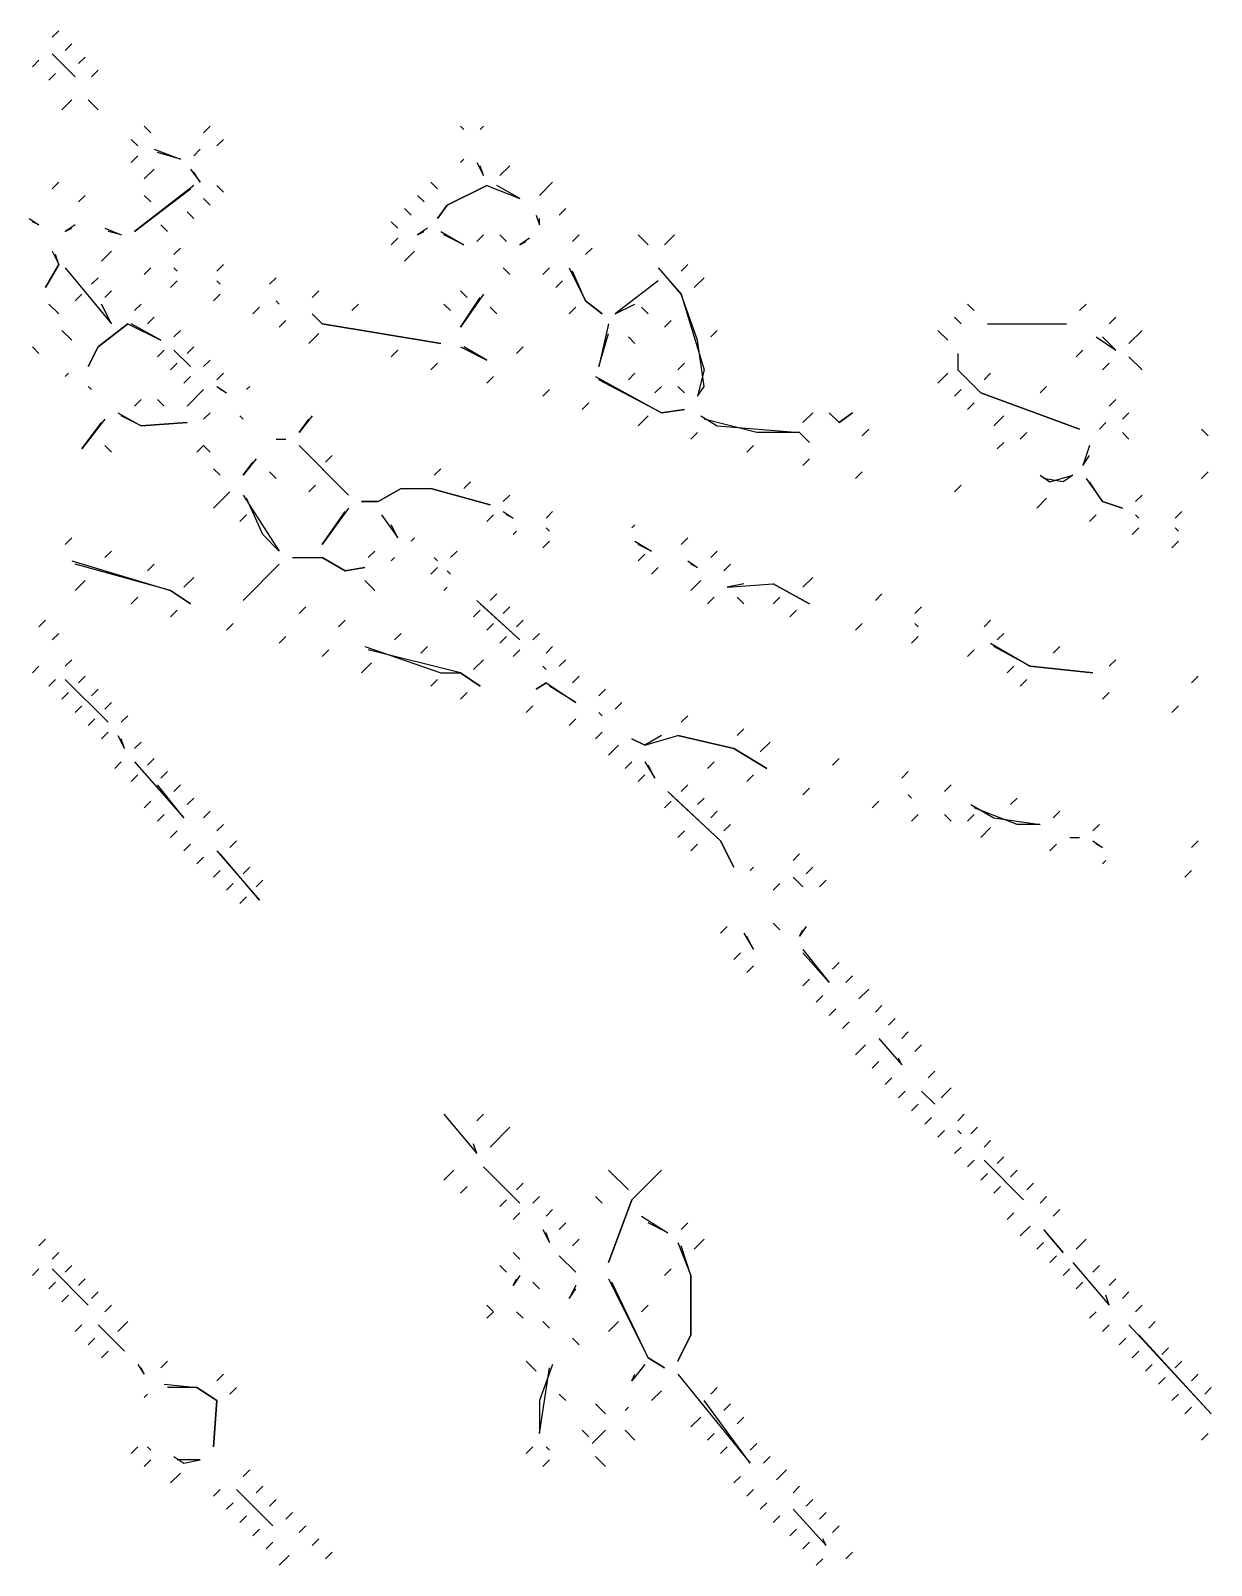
# Model space of a CAD drawing. Extents: x 1 to 2775, y -31 to 2075.
# Drawn here: x 1522.1 to 1581.8, y 1027.2 to 1104.8 of the extents above; entities that cross this region are included whole.
import ezdxf

# ---------------------------------------------------------------- set-up
doc = ezdxf.new("R2010")
doc.units = 0
doc.layers.add('LINEWORK', color=4, linetype='CONTINUOUS')

msp = doc.modelspace()

# ---------------------------------------------------------------- linework, layer by layer
at = {"layer": 'LINEWORK'}
for points in [[(1523.5, 1104.8333), (1523.1667, 1104.5)], [(1523.1667, 1103.6667), (1524.3333, 1102.5)], [(1524.1667, 1104.1667), (1523.8333, 1103.8333)], [(1522.5, 1103.3333), (1522.1667, 1103)], [(1524.8333, 1103.5), (1524.5, 1103.1667)], [(1523.3333, 1102.6667), (1523, 1102.3333)], [(1525.5, 1102.8333), (1525.1667, 1102.5)], [(1524.1667, 1101.3333), (1523.6667, 1100.8333)], [(1525, 1101.3333), (1525.5, 1100.8333)], [(1527.8333, 1100), (1528.1667, 1099.6667)], [(1531.1667, 1100), (1530.8333, 1099.6667)], [(1543.8333, 1100), (1544, 1099.8333)], [(1545, 1100), (1544.8333, 1099.8333)], [(1527.1667, 1099.3333), (1527.5, 1099)], [(1531.8333, 1099.3333), (1531.5, 1099)], [(1527.5, 1098.5), (1527.1667, 1098.1667)], [(1528.3333, 1098.8333), (1529.6667, 1098.3333), (1528.5, 1098.6667)], [(1530.6667, 1098.8333), (1530.3333, 1098.5)], [(1544, 1098.3333), (1543.8333, 1098.1667)], [(1528.3333, 1097.8333), (1527.8333, 1097.3333)], [(1530.1667, 1097.8333), (1530.6667, 1097.1667), (1530.3333, 1097.6667)], [(1544.6667, 1098.1667), (1545, 1097.5), (1544.8333, 1098)], [(1546.3333, 1098), (1545.8333, 1097.5)], [(1523.5, 1097.1667), (1523.1667, 1096.8333)], [(1530.3333, 1097), (1527.3333, 1094.6667), (1530.1667, 1096.8333)], [(1531.5, 1097), (1531.8333, 1096.6667)], [(1542.3333, 1097.1667), (1542.6667, 1096.8333)], [(1545.1667, 1097), (1543.1667, 1096), (1542.6667, 1095.3333), (1543.1667, 1096), (1545.1667, 1097), (1546.8333, 1096.3333), (1545.6667, 1097)], [(1548.5, 1097.1667), (1547.8333, 1096.5)], [(1524.8333, 1096.5), (1524.5, 1096.1667)], [(1527.8333, 1096.5), (1528.1667, 1096.1667)], [(1530.8333, 1096.3333), (1531.1667, 1096)], [(1541.6667, 1096.5), (1542, 1096.1667)], [(1522, 1095.3333), (1522.5, 1095), (1522.1667, 1095.1667)], [(1530, 1095.6667), (1530.3333, 1095.3333)], [(1540.3333, 1095.1667), (1540.6667, 1094.8333)], [(1541, 1095.8333), (1541.3333, 1095.5)], [(1547.6667, 1095.5), (1547.8333, 1095), (1547.8333, 1095.3333)], [(1549.1667, 1095.8333), (1548.8333, 1095.5)], [(1524.3333, 1095), (1523.8333, 1094.6667), (1524.1667, 1094.8333)], [(1525.8333, 1094.8333), (1526.6667, 1094.5), (1526, 1094.6667)], [(1528.6667, 1095), (1529, 1094.6667)], [(1540.6667, 1094.3333), (1540.3333, 1094)], [(1542.1667, 1094.8333), (1541.6667, 1094.5), (1542, 1094.6667)], [(1542.8333, 1094.6667), (1544, 1094), (1543, 1094.5)], [(1545, 1094.5), (1544.6667, 1094.1667)], [(1545.8333, 1094.5), (1546.1667, 1094.1667)], [(1547.3333, 1094.3333), (1546.8333, 1094), (1547.1667, 1094.1667)], [(1549.8333, 1094.5), (1549.5, 1094.1667)], [(1552.8333, 1094.5), (1553.3333, 1094)], [(1554.6667, 1094.5), (1554.1667, 1094)], [(1523.1667, 1093.6667), (1523.5, 1093), (1522.8333, 1091.8333), (1523.5, 1093), (1523.3333, 1093.5)], [(1526.1667, 1093.6667), (1525.6667, 1093.1667)], [(1529.6667, 1093.8333), (1529.3333, 1093.5)], [(1541.5, 1093.6667), (1541, 1093.1667)], [(1550.5, 1093.8333), (1550.1667, 1093.5)], [(1523.8333, 1092.8333), (1526.1667, 1090), (1525.6667, 1091)], [(1528.1667, 1092.8333), (1527.8333, 1092.5)], [(1529.3333, 1092.8333), (1529.5, 1092.6667)], [(1531.8333, 1093), (1531.5, 1092.6667)], [(1546, 1092.8333), (1546.3333, 1092.5)], [(1548.3333, 1092.8333), (1548, 1092.5)], [(1549.3333, 1092.8333), (1550.1667, 1091.1667), (1551, 1090.5), (1550.1667, 1091.1667), (1549.5, 1092.6667)], [(1553.8333, 1092.8333), (1555, 1091.5), (1556.1667, 1087.6667), (1555.8333, 1086.3333), (1556.1667, 1086.8333), (1555.8333, 1089.1667), (1555, 1091.5), (1554, 1092.6667)], [(1555.3333, 1093), (1555, 1092.6667)], [(1525.5, 1092.3333), (1525.1667, 1092)], [(1529.5, 1092.1667), (1529.1667, 1091.8333)], [(1531.5, 1092.1667), (1531.6667, 1092)], [(1534.5, 1092.3333), (1534.1667, 1092)], [(1549, 1092.1667), (1548.6667, 1091.8333)], [(1553.8333, 1092.1667), (1551.6667, 1090.5), (1552.6667, 1091)], [(1556.1667, 1092.3333), (1555.6667, 1091.8333)], [(1524.6667, 1091.5), (1524.3333, 1091.1667)], [(1526.1667, 1091.6667), (1525.8333, 1091.3333)], [(1531.6667, 1091.5), (1531.3333, 1091.1667)], [(1536.6667, 1091.6667), (1536.3333, 1091.3333)], [(1543.8333, 1091.6667), (1544.1667, 1091.3333)], [(1545, 1091.5), (1543.8333, 1089.8333), (1544.8333, 1091.3333)], [(1523, 1091), (1523.5, 1090.5)], [(1527.6667, 1091), (1527.3333, 1090.6667)], [(1533.6667, 1090.8333), (1533.3333, 1090.5)], [(1534.5, 1091.1667), (1534.6667, 1091)], [(1536.3333, 1090.5), (1536.8333, 1090), (1542.8333, 1089), (1536.8333, 1090)], [(1538.6667, 1091), (1538.3333, 1090.6667)], [(1543, 1091), (1543.3333, 1090.6667)], [(1545.3333, 1090.8333), (1545.6667, 1090.5)], [(1549.6667, 1090.8333), (1549.3333, 1090.5)], [(1553, 1090.8333), (1553.3333, 1090.5)], [(1569.5, 1091), (1569.8333, 1090.6667)], [(1575.5, 1091), (1575.1667, 1090.6667)], [(1523.6667, 1089.6667), (1524.1667, 1089.1667)], [(1527, 1090), (1525.5, 1088.8333), (1525, 1087.8333), (1525.5, 1088.8333), (1527, 1090), (1528.6667, 1089.1667), (1527.1667, 1090)], [(1528.3333, 1090.3333), (1528, 1090)], [(1529.6667, 1089.6667), (1529.3333, 1089.3333)], [(1535, 1090.1667), (1534.6667, 1089.8333)], [(1551.3333, 1090), (1550.8333, 1087.8333), (1551.3333, 1089.5)], [(1554.5, 1090.1667), (1554.1667, 1089.8333)], [(1556.8333, 1089.6667), (1556.5, 1089.3333)], [(1568, 1089.6667), (1568.5, 1089.1667)], [(1568.8333, 1090.3333), (1569.1667, 1090)], [(1570.5, 1090), (1574.5, 1090)], [(1577, 1090.3333), (1576.6667, 1090)], [(1578.3333, 1089.6667), (1577.6667, 1089)], [(1536.6667, 1089.5), (1536.1667, 1089)], [(1552.3333, 1089.3333), (1552.6667, 1089)], [(1576, 1089.3333), (1577, 1088.6667), (1576.3333, 1089.3333)], [(1522.1667, 1088.8333), (1522.5, 1088.5)], [(1528.8333, 1088.6667), (1528.5, 1088.3333)], [(1529.3333, 1088.6667), (1530.1667, 1087.8333)], [(1530.3333, 1088.8333), (1530, 1088.5)], [(1531.1667, 1088.1667), (1530.8333, 1087.8333)], [(1540.6667, 1088.6667), (1540.3333, 1088.3333)], [(1543.8333, 1088.8333), (1545.1667, 1088.1667), (1544, 1088.8333)], [(1547, 1088.8333), (1546.6667, 1088.5)], [(1569, 1088.5), (1569, 1087.6667), (1570.1667, 1086.5), (1575.1667, 1084.6667), (1570.1667, 1086.5), (1569, 1087.6667)], [(1575.3333, 1088.6667), (1575, 1088.3333)], [(1577.6667, 1088.3333), (1578.3333, 1087.6667)], [(1524, 1087.5), (1523.8333, 1087.3333)], [(1529.5, 1088), (1529.1667, 1087.6667)], [(1530.1667, 1087.3333), (1529.8333, 1087)], [(1531.8333, 1087.5), (1531.5, 1087.1667)], [(1542.6667, 1088), (1542.3333, 1087.6667)], [(1545.5, 1087.3333), (1545.1667, 1087)], [(1550.6667, 1087.3333), (1554, 1085.5), (1555.1667, 1085.6667), (1554, 1085.5), (1550.8333, 1087.1667)], [(1552.6667, 1087.5), (1552.3333, 1087.1667)], [(1555.1667, 1088), (1554.8333, 1087.6667)], [(1568.5, 1087.5), (1568, 1087)], [(1570.6667, 1087.5), (1570.3333, 1087.1667)], [(1576.6667, 1088), (1576.3333, 1087.6667)], [(1525, 1086.8333), (1525.1667, 1086.6667)], [(1530.8333, 1086.6667), (1530, 1085.8333)], [(1531.5, 1086.8333), (1532, 1086.5), (1531.6667, 1086.6667)], [(1533.1667, 1086.8333), (1533, 1086.6667)], [(1548.3333, 1086.6667), (1548, 1086.3333)], [(1554, 1086.8333), (1553.6667, 1086.5)], [(1554.8333, 1086.8333), (1555.1667, 1086.5)], [(1569.1667, 1086.6667), (1568.8333, 1086.3333)], [(1573.5, 1086.8333), (1573.1667, 1086.5)], [(1527.6667, 1086.1667), (1527.3333, 1085.8333)], [(1528.5, 1086.1667), (1528.8333, 1085.8333)], [(1550.3333, 1086), (1550, 1085.6667)], [(1569.8333, 1086), (1569.5, 1085.6667)], [(1577, 1086.1667), (1576.6667, 1085.8333)], [(1525.8333, 1085.1667), (1524.6667, 1083.6667), (1525.6667, 1085)], [(1526.5, 1085.5), (1527.6667, 1084.8333), (1530, 1085), (1527.6667, 1084.8333), (1526.6667, 1085.3333)], [(1531.1667, 1085.5), (1530.8333, 1085.1667)], [(1532.6667, 1085.3333), (1532.8333, 1085.1667)], [(1536.3333, 1085.3333), (1535.6667, 1084.5), (1536.1667, 1085.1667)], [(1553.3333, 1085.3333), (1552.8333, 1084.8333)], [(1556, 1085.3333), (1556.8333, 1084.8333), (1561, 1084.5), (1561.5, 1084), (1561, 1084.5), (1558.8333, 1084.5), (1556.1667, 1085.1667)], [(1561.6667, 1085.5), (1561.1667, 1085)], [(1562.5, 1085.5), (1563, 1085), (1563.6667, 1085.5), (1563, 1085)], [(1571.3333, 1085.3333), (1570.8333, 1084.8333)], [(1577.6667, 1085.5), (1577.3333, 1085.1667)], [(1555.8333, 1084.5), (1555.5, 1084.1667)], [(1564.5, 1084.6667), (1564.1667, 1084.3333)], [(1572.5, 1084.5), (1572.1667, 1084.1667)], [(1576.5, 1085), (1576.1667, 1084.6667)], [(1577.3333, 1084.5), (1577.6667, 1084.1667)], [(1581.3333, 1084.6667), (1581.6667, 1084.3333)], [(1525.8333, 1083.8333), (1526.1667, 1083.5)], [(1530.8333, 1083.8333), (1530.5, 1083.5), (1530.8333, 1083.8333), (1531.1667, 1083.5)], [(1534.5, 1084.1667), (1535, 1084.1667)], [(1535.6667, 1083.8333), (1538.1667, 1081.3333), (1536.8333, 1082.6667)], [(1558.6667, 1083.8333), (1558.3333, 1083.5)], [(1571.3333, 1084), (1571, 1083.6667)], [(1575.6667, 1083.8333), (1575.3333, 1082.8333), (1575.6667, 1083.3333)], [(1533.5, 1083.1667), (1532.8333, 1082.3333), (1533.3333, 1083)], [(1537.3333, 1083.3333), (1537, 1083)], [(1561.5, 1083.1667), (1561.1667, 1082.8333)], [(1531.3333, 1082.6667), (1531.6667, 1082.3333)], [(1534.1667, 1082.5), (1534.5, 1082.1667)], [(1542.8333, 1082.6667), (1542.5, 1082.3333)], [(1544.3333, 1082), (1544, 1081.6667)], [(1564.1667, 1082.5), (1563.8333, 1082.1667)], [(1573.1667, 1082.3333), (1573.6667, 1082), (1574.8333, 1082.3333), (1574.3333, 1082), (1573.3333, 1082.1667)], [(1575.5, 1082.1667), (1576.3333, 1081), (1577.3333, 1080.6667), (1576.3333, 1081), (1575.6667, 1082)], [(1581.6667, 1082.5), (1581.3333, 1082.1667)], [(1532.1667, 1081.5), (1531.3333, 1080.6667)], [(1532.8333, 1081.3333), (1534.6667, 1078.5), (1533.8333, 1079.3333), (1533, 1081.1667)], [(1536.5, 1081.8333), (1536.1667, 1081.5)], [(1540.8333, 1081.6667), (1539.6667, 1081), (1538.8333, 1081), (1539.6667, 1081), (1540.8333, 1081.6667), (1542.3333, 1081.6667), (1545.3333, 1080.8333), (1542.3333, 1081.6667)], [(1546.3333, 1081.3333), (1546, 1081)], [(1569.1667, 1081.8333), (1568.8333, 1081.5)], [(1573.5, 1081.1667), (1573, 1080.6667)], [(1578.3333, 1081.3333), (1578, 1081)], [(1538.1667, 1080.6667), (1536.8333, 1078.8333), (1538, 1080.5)], [(1546, 1080.5), (1546.5, 1080.1667), (1546.1667, 1080.3333)], [(1548.5, 1080.5), (1548.1667, 1080.1667)], [(1580.3333, 1080.5), (1580, 1080.1667)], [(1533, 1080.3333), (1532.6667, 1080)], [(1539.8333, 1080.3333), (1540.6667, 1079.1667), (1540.3333, 1079.8333)], [(1545.5, 1080.3333), (1545.1667, 1080)], [(1548.1667, 1079.6667), (1548.3333, 1079.5)], [(1552.6667, 1079.8333), (1552.5, 1079.6667)], [(1576, 1080.3333), (1575.6667, 1080)], [(1578.1667, 1079.6667), (1577.8333, 1079.3333)], [(1578, 1080.3333), (1578.1667, 1080.1667)], [(1580, 1079.6667), (1580.1667, 1079.5)], [(1524.1667, 1079.1667), (1523.8333, 1078.8333)], [(1541.5, 1079.1667), (1541.3333, 1079)], [(1546.6667, 1079.5), (1546.5, 1079.3333)], [(1548.3333, 1079), (1548, 1078.6667)], [(1552.6667, 1079), (1553.5, 1078.5), (1552.8333, 1078.8333)], [(1555.3333, 1079.1667), (1555, 1078.8333)], [(1580.1667, 1079), (1579.8333, 1078.6667)], [(1526.1667, 1078.5), (1525.8333, 1078.1667)], [(1535.3333, 1078.1667), (1536.8333, 1078.1667), (1538, 1077.5), (1539, 1077.6667), (1538, 1077.5), (1536.8333, 1078.1667)], [(1539.5, 1078.5), (1539.1667, 1078.1667)], [(1540.5, 1078.1667), (1540.3333, 1078)], [(1542.5, 1078.1667), (1542.6667, 1078)], [(1543.6667, 1078.5), (1543.3333, 1078.1667)], [(1553.1667, 1078.3333), (1552.8333, 1078)], [(1556.8333, 1078.5), (1556.5, 1078.1667)], [(1524.1667, 1078), (1529.1667, 1076.5), (1530.1667, 1075.8333), (1529.1667, 1076.5), (1524.3333, 1077.8333)], [(1528.3333, 1077.8333), (1528, 1077.5)], [(1534.6667, 1077.8333), (1532.8333, 1076)], [(1542.6667, 1077.6667), (1542.3333, 1077.3333)], [(1543.1667, 1077.5), (1543.3333, 1077.3333)], [(1553.8333, 1077.6667), (1553.5, 1077.3333)], [(1555.3333, 1078), (1555.8333, 1077.6667), (1555.5, 1077.8333)], [(1557.5, 1077.8333), (1557.1667, 1077.5)], [(1524.8333, 1077), (1524.3333, 1076.5)], [(1530.3333, 1077.1667), (1529.8333, 1076.6667)], [(1539, 1077), (1539.5, 1076.5)], [(1543.1667, 1076.6667), (1543, 1076.5)], [(1556, 1077), (1555.5, 1076.5)], [(1558.1667, 1076.8333), (1557.3333, 1076.6667), (1559.6667, 1076.8333), (1561.5, 1075.8333), (1559.6667, 1076.8333)], [(1561.6667, 1077.1667), (1561.1667, 1076.6667)], [(1527.5, 1076.1667), (1527.1667, 1075.8333)], [(1544.6667, 1076), (1546.8333, 1074), (1544.8333, 1075.8333)], [(1545.6667, 1076.3333), (1545.3333, 1076)], [(1556.6667, 1076.1667), (1556.3333, 1075.8333)], [(1557.8333, 1076.1667), (1558.1667, 1075.8333)], [(1560, 1076.1667), (1559.6667, 1075.8333)], [(1565.1667, 1076.3333), (1564.8333, 1076)], [(1522.8333, 1075), (1522.5, 1074.6667)], [(1529.5, 1075.5), (1529.1667, 1075.1667)], [(1536, 1075.6667), (1535.6667, 1075.3333)], [(1538, 1075), (1537.6667, 1074.6667)], [(1544.8333, 1075.5), (1544.5, 1075.1667)], [(1546.3333, 1075.6667), (1546, 1075.3333)], [(1547, 1075), (1546.6667, 1074.6667)], [(1560.8333, 1075.5), (1560.5, 1075.1667)], [(1567.1667, 1075.6667), (1566.8333, 1075.3333)], [(1570.6667, 1075), (1570.3333, 1074.6667)], [(1523.5, 1074.3333), (1523.1667, 1074)], [(1532.3333, 1074.8333), (1532, 1074.5)], [(1535, 1074.1667), (1534.6667, 1073.8333)], [(1540.8333, 1074.3333), (1540.5, 1074)], [(1545.5, 1074.8333), (1545.1667, 1074.5)], [(1546.1667, 1074.1667), (1545.8333, 1073.8333)], [(1547.8333, 1074.3333), (1547.5, 1074)], [(1564.1667, 1074.8333), (1563.8333, 1074.5)], [(1567, 1074.1667), (1566.6667, 1073.8333)], [(1566.8333, 1074.8333), (1567, 1074.6667)], [(1571.3333, 1074.3333), (1571, 1074)], [(1537.1667, 1073.5), (1536.8333, 1073.1667)], [(1539, 1073.6667), (1542.8333, 1072.3333), (1543.8333, 1072.3333), (1544.8333, 1071.6667), (1543.8333, 1072.3333), (1539.1667, 1073.5)], [(1542.1667, 1073.6667), (1541.8333, 1073.3333)], [(1546.8333, 1073.5), (1546.5, 1073.1667)], [(1548.5, 1073.6667), (1548.1667, 1073.3333)], [(1569.8333, 1073.5), (1569.5, 1073.1667)], [(1570.6667, 1073.8333), (1572.6667, 1072.6667), (1575.8333, 1072.3333), (1572.6667, 1072.6667), (1570.8333, 1073.6667)], [(1574.1667, 1073.6667), (1573.8333, 1073.3333)], [(1522.5, 1072.6667), (1522.1667, 1072.3333)], [(1524.1667, 1073), (1523.8333, 1072.6667)], [(1539.3333, 1072.8333), (1538.8333, 1072.3333)], [(1545, 1073), (1544.5, 1072.5)], [(1548, 1072.6667), (1548.1667, 1072.5)], [(1549.1667, 1073), (1548.8333, 1072.6667)], [(1571.8333, 1072.6667), (1571.5, 1072.3333)], [(1577, 1073), (1576.6667, 1072.6667)], [(1523.3333, 1072), (1523, 1071.6667)], [(1523.8333, 1072), (1526, 1069.8333)], [(1524.8333, 1072.1667), (1524.5, 1071.8333)], [(1542.6667, 1072), (1542.3333, 1071.6667)], [(1548.1667, 1071.8333), (1547.6667, 1071.5), (1548.1667, 1071.8333), (1549.6667, 1070.8333), (1548.3333, 1071.6667)], [(1549.8333, 1072.1667), (1549.5, 1071.8333)], [(1572.5, 1072), (1572.1667, 1071.6667)], [(1581.1667, 1072.1667), (1580.8333, 1071.8333)], [(1524, 1071.3333), (1523.6667, 1071)], [(1525.5, 1071.5), (1525.1667, 1071.1667)], [(1544.1667, 1071.3333), (1543.8333, 1071)], [(1551.1667, 1071.5), (1550.8333, 1071.1667)], [(1576.6667, 1071.3333), (1576.3333, 1071)], [(1524.6667, 1070.6667), (1524.3333, 1070.3333)], [(1526.1667, 1070.8333), (1525.8333, 1070.5)], [(1547.5, 1070.6667), (1547.1667, 1070.3333)], [(1550.8333, 1070.3333), (1551, 1070.1667)], [(1552, 1070.8333), (1551.6667, 1070.5)], [(1580.1667, 1070.6667), (1579.8333, 1070.3333)], [(1525.3333, 1070), (1525, 1069.6667)], [(1527, 1070.1667), (1526.6667, 1069.8333)], [(1549.6667, 1070), (1549.3333, 1069.6667)], [(1555.3333, 1070.1667), (1555, 1069.8333)], [(1558.1667, 1069.5), (1557.8333, 1069.1667)], [(1526, 1069.3333), (1525.6667, 1069)], [(1526.5, 1069.1667), (1526.8333, 1068.5), (1526.6667, 1069)], [(1527.6667, 1068.8333), (1527.3333, 1068.5)], [(1551, 1069.3333), (1550.6667, 1069)], [(1554, 1069.1667), (1553.1667, 1068.6667), (1552.5, 1069), (1553.1667, 1068.6667), (1554.8333, 1069.1667), (1557.6667, 1068.5), (1559.3333, 1067.5), (1557.6667, 1068.5), (1554.8333, 1069.1667)], [(1559.5, 1068.8333), (1559, 1068.3333)], [(1528.3333, 1068), (1528, 1067.6667)], [(1551.8333, 1068.6667), (1551.3333, 1068.1667)], [(1563, 1068), (1562.6667, 1067.6667)], [(1526.6667, 1067.8333), (1526.3333, 1067.5)], [(1527.5, 1067.1667), (1527.1667, 1066.8333)], [(1527.3333, 1067.8333), (1529.8333, 1065), (1528.5, 1066.6667)], [(1529, 1067.3333), (1528.6667, 1067)], [(1552.5, 1067.8333), (1552.1667, 1067.5)], [(1553.1667, 1067.1667), (1552.8333, 1066.8333)], [(1553.1667, 1067.8333), (1553.6667, 1067), (1553.3333, 1067.6667)], [(1556.6667, 1067.8333), (1556.3333, 1067.5)], [(1558.6667, 1067.1667), (1558.3333, 1066.8333)], [(1566.5, 1067.3333), (1566.1667, 1067)], [(1529.6667, 1066.6667), (1529.3333, 1066.3333)], [(1555.3333, 1066.6667), (1555, 1066.3333)], [(1561.5, 1066.5), (1561.1667, 1066.1667)], [(1568.6667, 1066.6667), (1568.3333, 1066.3333)], [(1528.1667, 1065.8333), (1527.8333, 1065.5)], [(1530.3333, 1066), (1530, 1065.6667)], [(1554.5, 1065.8333), (1554.1667, 1065.5)], [(1554.3333, 1066.3333), (1557, 1063.8333), (1557.6667, 1062.5), (1557, 1063.8333), (1554.5, 1066.1667)], [(1556.1667, 1066), (1555.8333, 1065.6667)], [(1565, 1065.8333), (1564.6667, 1065.5)], [(1566.5, 1066.1667), (1566.6667, 1066)], [(1569.6667, 1065.6667), (1570.8333, 1065), (1573.1667, 1064.6667), (1572, 1064.6667), (1569.8333, 1065.5)], [(1572, 1066), (1571.6667, 1065.6667)], [(1528.8333, 1065.1667), (1528.5, 1064.8333)], [(1531.1667, 1065.3333), (1530.8333, 1065)], [(1556.8333, 1065.3333), (1556.5, 1065)], [(1567, 1065.1667), (1566.6667, 1064.8333)], [(1568.3333, 1065.1667), (1568.6667, 1064.8333)], [(1569.8333, 1065.1667), (1569.5, 1064.8333)], [(1574.1667, 1065.3333), (1573.8333, 1065)], [(1529.5, 1064.3333), (1529.1667, 1064)], [(1531.8333, 1064.6667), (1531.5, 1064.3333)], [(1555.1667, 1064.3333), (1554.8333, 1064)], [(1557.5, 1064.6667), (1557.1667, 1064.3333)], [(1570.6667, 1064.5), (1570.1667, 1064)], [(1576.1667, 1064.6667), (1575.8333, 1064.3333)], [(1530.1667, 1063.6667), (1529.8333, 1063.3333)], [(1531.5, 1063.3333), (1533.6667, 1060.8333), (1531.6667, 1063.1667)], [(1532.5, 1063.8333), (1532.1667, 1063.5)], [(1555.8333, 1063.6667), (1555.5, 1063.3333)], [(1574, 1063.6667), (1573.6667, 1063.3333)], [(1574.6667, 1064), (1575.1667, 1064)], [(1575.8333, 1063.8333), (1576.3333, 1063.5), (1576, 1063.6667)], [(1581.1667, 1063.8333), (1580.8333, 1063.5)], [(1530.8333, 1063), (1530.5, 1062.6667)], [(1533.1667, 1062.5), (1532.8333, 1062.1667)], [(1558.6667, 1062.5), (1558.5, 1062.3333)], [(1561, 1063.1667), (1560.6667, 1062.8333)], [(1561.6667, 1062.5), (1561.3333, 1062.1667)], [(1576.5, 1062.8333), (1576.3333, 1062.6667)], [(1531.6667, 1062.3333), (1531.3333, 1062)], [(1533.8333, 1061.8333), (1533.5, 1061.5)], [(1560.6667, 1062), (1561.1667, 1061.5)], [(1562.3333, 1061.8333), (1562, 1061.5)], [(1580.8333, 1062.3333), (1580.5, 1062)], [(1532.3333, 1061.6667), (1532, 1061.3333)], [(1533, 1061), (1532.6667, 1060.6667)], [(1560, 1061.6667), (1559.6667, 1061.3333)], [(1557.3333, 1059.5), (1557, 1059.1667)], [(1559.6667, 1059.6667), (1560, 1059.3333)], [(1561.3333, 1059.5), (1561, 1059), (1561.1667, 1059.3333)], [(1558.1667, 1059.1667), (1558.6667, 1058.3333), (1558.3333, 1059)], [(1558, 1058.1667), (1557.6667, 1057.8333)], [(1561.1667, 1058.3333), (1562.5, 1056.6667), (1561.1667, 1058.1667)], [(1558.6667, 1057.5), (1558.3333, 1057.1667)], [(1563, 1057.6667), (1562.6667, 1057.3333)], [(1561.5, 1056.8333), (1561.1667, 1056.5)], [(1563.6667, 1057), (1563.3333, 1056.6667)], [(1564.5, 1056.3333), (1564, 1055.8333)], [(1562.1667, 1056), (1561.8333, 1055.6667)], [(1565.1667, 1055.5), (1564.8333, 1055.1667)], [(1562.8333, 1055.3333), (1562.5, 1055)], [(1565.8333, 1054.8333), (1565.5, 1054.5)], [(1563.5, 1054.6667), (1563.1667, 1054.3333)], [(1566.5, 1054.1667), (1566.1667, 1053.8333)], [(1564.3333, 1053.5), (1563.8333, 1053)], [(1565, 1053.8333), (1566.1667, 1052.5), (1566, 1052.8333)], [(1567.1667, 1053.5), (1566.8333, 1053.1667)], [(1565, 1052.6667), (1564.6667, 1052.3333)], [(1565.6667, 1051.8333), (1565.3333, 1051.5)], [(1567.8333, 1052.1667), (1567.5, 1051.8333)], [(1566.3333, 1051.1667), (1566, 1050.8333)], [(1567.1667, 1051.1667), (1567.8333, 1050.5)], [(1568.6667, 1051.3333), (1568.1667, 1050.8333)], [(1567, 1050.5), (1566.6667, 1050.1667)], [(1543, 1050), (1544.6667, 1048), (1544.5, 1048.5)], [(1545, 1050), (1544.6667, 1049.6667)], [(1546.3333, 1049.3333), (1545.3333, 1048.3333)], [(1567.6667, 1049.8333), (1567.3333, 1049.5)], [(1569.3333, 1050), (1569, 1049.6667)], [(1570, 1049.3333), (1569.6667, 1049)], [(1568.3333, 1049.1667), (1568, 1048.8333)], [(1569, 1049.1667), (1569.1667, 1049)], [(1570.6667, 1048.6667), (1570.3333, 1048.3333)], [(1569.1667, 1048.3333), (1568.8333, 1048)], [(1571.3333, 1047.8333), (1571, 1047.5)], [(1543.5, 1047.1667), (1543, 1046.6667)], [(1545, 1047.3333), (1546.8333, 1045.5)], [(1554, 1047.1667), (1552.5, 1045.6667), (1551.3333, 1042.5), (1552.5, 1045.6667)], [(1551.3333, 1047.1667), (1552.3333, 1046.1667)], [(1569.8333, 1047.6667), (1569.5, 1047.3333)], [(1570.5, 1047), (1570.1667, 1046.6667)], [(1570.3333, 1047.6667), (1572.3333, 1045.6667)], [(1572, 1047.1667), (1571.6667, 1046.8333)], [(1544.1667, 1046.3333), (1543.8333, 1046)], [(1547, 1046.5), (1546.6667, 1046.1667)], [(1571.1667, 1046.3333), (1570.8333, 1046)], [(1572.8333, 1046.5), (1572.5, 1046.1667)], [(1546.1667, 1045.6667), (1545.8333, 1045.3333)], [(1547.8333, 1045.8333), (1547.5, 1045.5)], [(1550.6667, 1045.8333), (1551, 1045.5)], [(1573.5, 1045.8333), (1573.1667, 1045.5)], [(1546.8333, 1045), (1546.5, 1044.6667)], [(1548.5, 1045.1667), (1548.1667, 1044.8333)], [(1553, 1044.8333), (1554.3333, 1044), (1553.3333, 1044.5)], [(1571.8333, 1045), (1571.5, 1044.6667)], [(1574.1667, 1045.1667), (1573.8333, 1044.8333)], [(1548, 1044.1667), (1548.3333, 1043.5), (1548.1667, 1044)], [(1549.1667, 1044.5), (1548.8333, 1044.1667)], [(1555.3333, 1044.5), (1555, 1044.1667)], [(1572.6667, 1044.3333), (1572.1667, 1043.8333)], [(1573.3333, 1044.1667), (1574.3333, 1043), (1573.5, 1044)], [(1522.8333, 1043.6667), (1522.5, 1043.3333)], [(1549.8333, 1043.6667), (1549.5, 1043.3333)], [(1554.8333, 1043.5), (1555.5, 1041.8333), (1555.5, 1038.8333), (1554.8333, 1037.5), (1555.5, 1038.8333), (1555.5, 1041.8333), (1555, 1043.3333)], [(1556.1667, 1043.6667), (1555.6667, 1043.1667)], [(1573.3333, 1043.5), (1573, 1043.1667)], [(1575.5, 1043.6667), (1575, 1043.1667)], [(1523.5, 1043), (1523.1667, 1042.6667)], [(1524.1667, 1042.3333), (1523.8333, 1042)], [(1545.8333, 1042.3333), (1546.1667, 1042)], [(1546.5, 1043), (1546.8333, 1042.6667)], [(1548.8333, 1042.8333), (1549.6667, 1042)], [(1574, 1042.8333), (1573.6667, 1042.5)], [(1574.8333, 1042.5), (1576.6667, 1040.3333), (1576.5, 1040.8333)], [(1576.1667, 1042.3333), (1575.8333, 1042)], [(1522.5, 1042.1667), (1522.1667, 1041.8333)], [(1523.1667, 1042.1667), (1525, 1040.3333)], [(1524.8333, 1041.6667), (1524.5, 1041.3333)], [(1546.8333, 1041.8333), (1546.5, 1041.3333), (1546.6667, 1041.6667)], [(1551.3333, 1041.6667), (1553.3333, 1037.6667), (1554.1667, 1037.1667), (1553.3333, 1037.6667), (1551.5, 1041.5)], [(1554.5, 1042.1667), (1554.1667, 1041.8333)], [(1574.6667, 1042.1667), (1574.3333, 1041.8333)], [(1577, 1041.6667), (1576.6667, 1041.3333)], [(1523.3333, 1041.5), (1523, 1041.1667)], [(1524, 1040.8333), (1523.6667, 1040.5)], [(1525.5, 1041), (1525.1667, 1040.6667)], [(1547.5, 1041.5), (1547.8333, 1041.1667)], [(1549.6667, 1041.3333), (1549.3333, 1040.6667), (1549.6667, 1041.1667)], [(1575.3333, 1041.5), (1575, 1041.1667)], [(1577.6667, 1041), (1577.3333, 1040.6667)], [(1526.1667, 1040.3333), (1525.8333, 1040)], [(1545.1667, 1040.3333), (1545.5, 1040), (1545.1667, 1039.6667), (1545.5, 1040)], [(1546.6667, 1040), (1547, 1039.6667)], [(1553.3333, 1040.3333), (1553, 1040)], [(1576, 1040), (1575.6667, 1039.6667)], [(1578.3333, 1040.3333), (1578, 1040)], [(1524.6667, 1039.3333), (1524.3333, 1039)], [(1525.5, 1039.3333), (1526.8333, 1038), (1526.1667, 1038.6667)], [(1527, 1039.5), (1526.5, 1039)], [(1548, 1039.5), (1548.3333, 1039.1667)], [(1551.8333, 1039.5), (1551.3333, 1039)], [(1576.6667, 1039.3333), (1576.3333, 1039)], [(1577.6667, 1039.3333), (1581.8333, 1034.8333), (1578.1667, 1038.8333)], [(1579, 1039.5), (1578.6667, 1039.1667)], [(1525.3333, 1038.6667), (1525, 1038.3333)], [(1549.5, 1038.6667), (1549.8333, 1038.3333)], [(1577.5, 1038.6667), (1577.1667, 1038.3333)], [(1526, 1038), (1525.6667, 1037.6667)], [(1578.1667, 1038), (1577.8333, 1037.6667)], [(1579.6667, 1038.1667), (1579.3333, 1037.8333)], [(1527.5, 1037.3333), (1527.8333, 1036.8333), (1527.6667, 1037.1667)], [(1529, 1037.5), (1528.6667, 1037.1667)], [(1547.1667, 1037.5), (1547.6667, 1037)], [(1548.5, 1037.3333), (1547.8333, 1035.5), (1547.8333, 1033.8333), (1548.3333, 1037.1667)], [(1553.1667, 1037.3333), (1552.5, 1036.5), (1552.6667, 1036.8333)], [(1578.8333, 1037.3333), (1578.5, 1037)], [(1580.3333, 1037.5), (1580, 1037.1667)], [(1528.8333, 1036.3333), (1530.5, 1036.1667), (1531.5, 1035.5), (1531.3333, 1033.1667), (1531.5, 1035.5), (1530.5, 1036.1667), (1529, 1036.1667)], [(1531.8333, 1036.8333), (1531.5, 1036.5)], [(1532.5, 1036.1667), (1532.1667, 1035.8333)], [(1554.8333, 1036.8333), (1558.5, 1032.3333), (1556.1667, 1035.5)], [(1556.8333, 1036.1667), (1556.5, 1035.8333)], [(1579.5, 1036.6667), (1579.1667, 1036.3333)], [(1581.1667, 1036.8333), (1580.8333, 1036.5)], [(1581.8333, 1036.1667), (1581.5, 1035.8333)], [(1528, 1035.8333), (1527.8333, 1035.6667)], [(1548.8333, 1035.8333), (1549.1667, 1035.5)], [(1550.6667, 1035.3333), (1551.1667, 1034.8333)], [(1554, 1036), (1553.5, 1035.5)], [(1557.5, 1035.3333), (1557.1667, 1035)], [(1580.1667, 1035.8333), (1579.8333, 1035.5)], [(1552.3333, 1035.1667), (1552.1667, 1035)], [(1556, 1034.6667), (1555.5, 1034.1667)], [(1558.1667, 1034.6667), (1557.8333, 1034.3333)], [(1580.8333, 1035.1667), (1580.5, 1034.8333)], [(1550, 1034), (1550.3333, 1033.6667)], [(1551.1667, 1034), (1550.5, 1033.3333)], [(1552.1667, 1034), (1552.6667, 1033.5)], [(1556.6667, 1033.8333), (1556.3333, 1033.5)], [(1581.6667, 1033.8333), (1581.3333, 1033.5)], [(1527.5, 1033.1667), (1527.1667, 1032.8333)], [(1528, 1033.1667), (1528.1667, 1033)], [(1547.5, 1033.1667), (1547.1667, 1032.8333)], [(1548.1667, 1033.1667), (1548.3333, 1033)], [(1557.3333, 1033.1667), (1557, 1032.8333)], [(1558.8333, 1033.3333), (1558.5, 1033)], [(1528.1667, 1032.5), (1527.8333, 1032.1667)], [(1529.3333, 1032.6667), (1529.8333, 1032.3333), (1530.6667, 1032.5), (1529.5, 1032.5)], [(1548.3333, 1032.5), (1548, 1032.1667)], [(1550.6667, 1032.6667), (1551.1667, 1032.1667)], [(1559.5, 1032.6667), (1559.1667, 1032.3333)], [(1529.6667, 1031.8333), (1529.1667, 1031.3333)], [(1533.1667, 1032), (1532.8333, 1031.6667)], [(1558, 1031.6667), (1557.6667, 1031.3333)], [(1560.3333, 1032), (1559.8333, 1031.5)], [(1531.6667, 1031), (1531.3333, 1030.6667)], [(1532.5, 1031), (1534.3333, 1029.1667)], [(1533.8333, 1031.1667), (1533.5, 1030.8333)], [(1558.6667, 1031), (1558.3333, 1030.6667)], [(1561, 1031.1667), (1560.6667, 1030.8333)], [(1532.3333, 1030.3333), (1532, 1030)], [(1534.5, 1030.5), (1534.1667, 1030.1667)], [(1559.3333, 1030.3333), (1559, 1030)], [(1560.6667, 1030), (1562.3333, 1028.1667), (1562.1667, 1028.5)], [(1561.6667, 1030.5), (1561.3333, 1030.1667)], [(1533, 1029.6667), (1532.6667, 1029.3333)], [(1535.3333, 1029.8333), (1535, 1029.5)], [(1536, 1029.1667), (1535.6667, 1028.8333)], [(1560, 1029.6667), (1559.6667, 1029.3333)], [(1562.3333, 1029.8333), (1562, 1029.5)], [(1563, 1029.1667), (1562.6667, 1028.8333)], [(1533.6667, 1029), (1533.3333, 1028.6667)], [(1534.3333, 1028.3333), (1534, 1028)], [(1536.6667, 1028.5), (1536.3333, 1028.1667)], [(1560.8333, 1029), (1560.5, 1028.6667)], [(1561.5, 1028.3333), (1561.1667, 1028)], [(1535.1667, 1027.6667), (1534.6667, 1027.1667)], [(1537.3333, 1027.8333), (1537, 1027.5)], [(1563.6667, 1027.8333), (1563.3333, 1027.5)], [(1562.1667, 1027.5), (1561.8333, 1027.1667)]]:
    msp.add_lwpolyline(points, dxfattribs=at)

doc.saveas('drawing.dxf')
